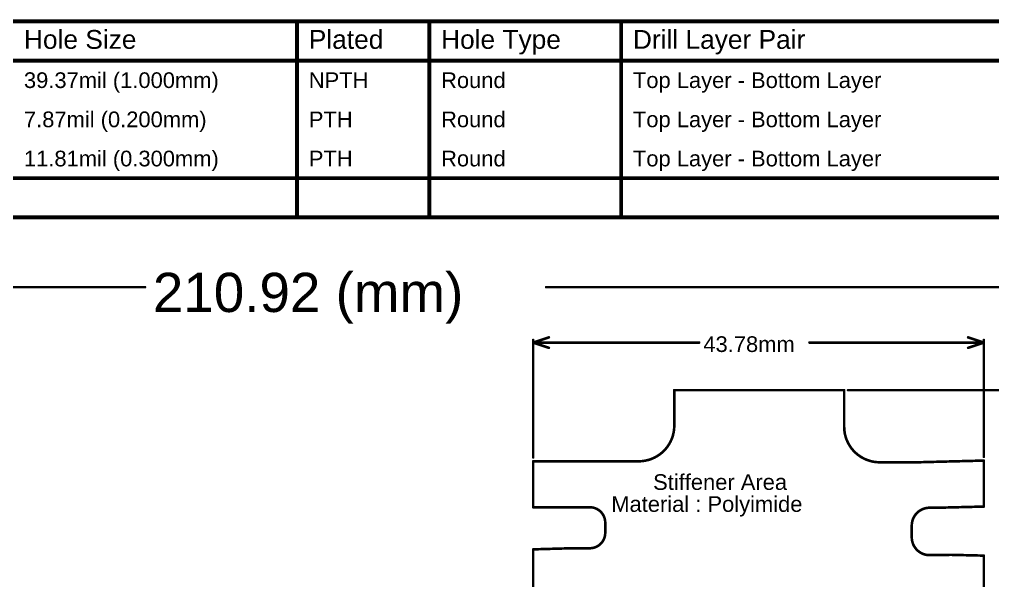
# Model space of a CAD drawing. Header units: inches. Extents: x -3.9 to 9.5, y -7 to 2.6.
# Drawn here: x -0.844 to 2.878, y 0.487 to 2.635 of the extents above; entities that cross this region are included whole.
import ezdxf

# ---------------------------------------------------------------- set-up
doc = ezdxf.new("R2010")
doc.units = ezdxf.units.IN
doc.header["$MEASUREMENT"] = 0
for name, color, linetype in [('Dimension', 6, 'Continuous'), ('Drill Drawing', 1, 'Continuous'), ('Fabrication', 76, 'Continuous')]:
    doc.layers.add(name, color=color, linetype=linetype)
doc.styles.add('Arial', font='', dxfattribs={"height": 0.2})
doc.styles.get('Arial').set_extended_font_data('Arial')

msp = doc.modelspace()

# ---------------------------------------------------------------- linework, layer by layer
at = {"layer": 'Dimension'}
for points in [[(-3.7184, 1.61, 0.01, 0.01, 0), (-0.3637, 1.61, 0.01, 0.01, 0)], [(1.1708, 1.61, 0.01, 0.01, 0), (4.5855, 1.61, 0.01, 0.01, 0)]]:
    msp.add_lwpolyline(points, format="xyseb", dxfattribs=at)
for points in [[(-0.3662, 1.61, 0.005, 0.005, 1), (-0.3612, 1.61, 0.005, 0.005, 1)], [(1.1683, 1.61, 0.005, 0.005, 1), (1.1733, 1.61, 0.005, 0.005, 1)]]:
    msp.add_lwpolyline(points, format="xyseb", close=True, dxfattribs=at)
at = {"layer": 'Drill Drawing'}
for points in [[(-2.0225, 2.6275, 0.015, 0.015, 0), (8.5086, 2.6275, 0.015, 0.015, 0)], [(0.2179, 1.8775, 0.015, 0.015, 0), (0.2179, 2.6275, 0.015, 0.015, 0)], [(0.7238, 1.8775, 0.015, 0.015, 0), (0.7238, 2.6275, 0.015, 0.015, 0)], [(1.4576, 1.8775, 0.015, 0.015, 0), (1.4576, 2.6275, 0.015, 0.015, 0)], [(-2.0225, 2.4775, 0.015, 0.015, 0), (8.5086, 2.4775, 0.015, 0.015, 0)], [(-2.0225, 2.0275, 0.015, 0.015, 0), (8.5086, 2.0275, 0.015, 0.015, 0)], [(-2.0225, 1.8775, 0.015, 0.015, 0), (8.5086, 1.8775, 0.015, 0.015, 0)]]:
    msp.add_lwpolyline(points, format="xyseb", dxfattribs=at)
for points in [[(0.2142, 2.6275, 0.0075, 0.0075, 1), (0.2217, 2.6275, 0.0075, 0.0075, 1)], [(0.72, 2.6275, 0.0075, 0.0075, 1), (0.7275, 2.6275, 0.0075, 0.0075, 1)], [(1.4538, 2.6275, 0.0075, 0.0075, 1), (1.4613, 2.6275, 0.0075, 0.0075, 1)], [(0.2142, 1.8775, 0.0075, 0.0075, 1), (0.2217, 1.8775, 0.0075, 0.0075, 1)], [(0.72, 1.8775, 0.0075, 0.0075, 1), (0.7275, 1.8775, 0.0075, 0.0075, 1)], [(1.4538, 1.8775, 0.0075, 0.0075, 1), (1.4613, 1.8775, 0.0075, 0.0075, 1)]]:
    msp.add_lwpolyline(points, format="xyseb", close=True, dxfattribs=at)
at = {"layer": 'Fabrication'}
for points in [[(1.1211, 1.3979, 0.01, 0.01, 0), (1.1811, 1.4179, 0.01, 0.01, 0)], [(2.7848, 1.4179, 0.01, 0.01, 0), (2.8448, 1.3979, 0.01, 0.01, 0)], [(1.1211, 0.9584, 0.01, 0.01, 0), (1.1211, 1.4079, 0.01, 0.01, 0)], [(1.1211, 1.3979, 0.01, 0.01, 0), (1.1811, 1.3779, 0.01, 0.01, 0)], [(1.1211, 1.3979, 0.01, 0.01, 0), (1.756, 1.3979, 0.01, 0.01, 0)], [(2.1779, 1.3979, 0.01, 0.01, 0), (2.8448, 1.3979, 0.01, 0.01, 0)], [(2.7848, 1.3779, 0.01, 0.01, 0), (2.8448, 1.3979, 0.01, 0.01, 0)], [(2.8448, 0.9609, 0.01, 0.01, 0), (2.8448, 1.4079, 0.01, 0.01, 0)], [(1.6608, 1.2157, 0.01, 0.01, 0), (2.3106, 1.2157, 0.01, 0.01, 0)], [(1.6608, 1.0796, 0.01, 0.01, 0), (1.6608, 1.2157, 0.01, 0.01, 0)], [(1.9857, 1.2157, 0.01, 0.01, 0), (2.138, 1.2157, 0.01, 0.01, 0)], [(2.3106, 1.0758, 0.01, 0.01, 0), (2.3106, 1.2157, 0.01, 0.01, 0)], [(2.3256, 1.2157, 0.01, 0.01, 0), (3.3618, 1.2157, 0.01, 0.01, 0)], [(1.6608, 1.0796, 0.01, 0.01, -0.414214), (1.5247, 0.9434, 0.01, 0.01, 0)], [(2.4467, 0.9396, 0.01, 0.01, -0.414214), (2.3106, 1.0758, 0.01, 0.01, 0)], [(1.1211, 0.9434, 0.01, 0.01, 0), (1.1211, 0.9434, 0.01, 0.01, 0)], [(1.1211, 0.7675, 0.01, 0.01, 0), (1.1211, 0.9434, 0.01, 0.01, 0)], [(1.1211, 0.9434, 0.01, 0.01, 0), (1.5247, 0.9434, 0.01, 0.01, 0)], [(2.4467, 0.9396, 0.01, 0.01, 0), (2.5908, 0.9396, 0.01, 0.01, 0)], [(2.5908, 0.9396, 0.01, 0.01, 0), (2.8354, 0.9459, 0.01, 0.01, 0)], [(2.8354, 0.9459, 0.01, 0.01, 0), (2.8365, 0.9459, 0.01, 0.01, 0)], [(2.836, 0.9459, 0.01, 0.01, 0), (2.8448, 0.9459, 0.01, 0.01, 0)], [(2.8448, 0.7699, 0.01, 0.01, 0), (2.8448, 0.9459, 0.01, 0.01, 0)], [(1.1211, 0.7675, 0.01, 0.01, 0), (1.3377, 0.7675, 0.01, 0.01, 0)], [(1.3377, 0.7675, 0.01, 0.01, -0.414214), (1.3967, 0.7084, 0.01, 0.01, 0)], [(2.5692, 0.6973, 0.01, 0.01, -0.389016), (2.6316, 0.7654, 0.01, 0.01, 0)], [(2.6316, 0.7654, 0.01, 0.01, 0), (2.6598, 0.7654, 0.01, 0.01, 0)], [(2.6598, 0.7654, 0.01, 0.01, 0), (2.8377, 0.7699, 0.01, 0.01, 0)], [(2.8377, 0.7699, 0.01, 0.01, 0), (2.8448, 0.7699, 0.01, 0.01, 0)], [(1.3967, 0.6696, 0.01, 0.01, 0), (1.3967, 0.7084, 0.01, 0.01, 0)], [(1.3967, 0.6696, 0.01, 0.01, -0.414214), (1.3377, 0.6105, 0.01, 0.01, 0)], [(2.5692, 0.6524, 0.01, 0.01, 0), (2.5692, 0.6973, 0.01, 0.01, 0)], [(2.6314, 0.5843, 0.01, 0.01, -0.388326), (2.5692, 0.6524, 0.01, 0.01, 0)], [(1.1211, 0.6063, 0.01, 0.01, 0), (1.2679, 0.6105, 0.01, 0.01, 0)], [(1.1211, 0.43, 0.01, 0.01, 0), (1.1211, 0.6063, 0.01, 0.01, 0)], [(1.2679, 0.6105, 0.01, 0.01, 0), (1.3377, 0.6105, 0.01, 0.01, 0)], [(2.6314, 0.5843, 0.01, 0.01, 0), (2.6598, 0.5843, 0.01, 0.01, 0)], [(2.6598, 0.5843, 0.01, 0.01, 0), (2.7184, 0.5853, 0.01, 0.01, 0)], [(2.7184, 0.5853, 0.01, 0.01, 0), (2.8448, 0.5823, 0.01, 0.01, 0)], [(2.8448, 0.4061, 0.01, 0.01, 0), (2.8448, 0.5823, 0.01, 0.01, 0)]]:
    msp.add_lwpolyline(points, format="xyseb", dxfattribs=at)
for points in [[(1.1786, 1.4179, 0.005, 0.005, 1), (1.1836, 1.4179, 0.005, 0.005, 1)], [(2.7823, 1.4179, 0.005, 0.005, 1), (2.7873, 1.4179, 0.005, 0.005, 1)], [(1.1186, 1.4079, 0.005, 0.005, 1), (1.1236, 1.4079, 0.005, 0.005, 1)], [(1.1186, 1.3979, 0.005, 0.005, 1), (1.1236, 1.3979, 0.005, 0.005, 1)], [(1.1186, 1.3979, 0.005, 0.005, 1), (1.1236, 1.3979, 0.005, 0.005, 1)], [(1.1186, 1.3979, 0.005, 0.005, 1), (1.1236, 1.3979, 0.005, 0.005, 1)], [(1.1786, 1.3779, 0.005, 0.005, 1), (1.1836, 1.3779, 0.005, 0.005, 1)], [(1.7535, 1.3979, 0.005, 0.005, 1), (1.7585, 1.3979, 0.005, 0.005, 1)], [(2.1754, 1.3979, 0.005, 0.005, 1), (2.1804, 1.3979, 0.005, 0.005, 1)], [(2.7823, 1.3779, 0.005, 0.005, 1), (2.7873, 1.3779, 0.005, 0.005, 1)], [(2.8423, 1.4079, 0.005, 0.005, 1), (2.8473, 1.4079, 0.005, 0.005, 1)], [(2.8423, 1.3979, 0.005, 0.005, 1), (2.8473, 1.3979, 0.005, 0.005, 1)], [(2.8423, 1.3979, 0.005, 0.005, 1), (2.8473, 1.3979, 0.005, 0.005, 1)], [(2.8423, 1.3979, 0.005, 0.005, 1), (2.8473, 1.3979, 0.005, 0.005, 1)], [(1.6583, 1.2157, 0.005, 0.005, 1), (1.6633, 1.2157, 0.005, 0.005, 1)], [(1.6583, 1.2157, 0.005, 0.005, 1), (1.6633, 1.2157, 0.005, 0.005, 1)], [(1.9832, 1.2157, 0.005, 0.005, 1), (1.9882, 1.2157, 0.005, 0.005, 1)], [(2.1355, 1.2157, 0.005, 0.005, 1), (2.1405, 1.2157, 0.005, 0.005, 1)], [(2.3081, 1.2157, 0.005, 0.005, 1), (2.3131, 1.2157, 0.005, 0.005, 1)], [(2.3081, 1.2157, 0.005, 0.005, 1), (2.3131, 1.2157, 0.005, 0.005, 1)], [(2.3231, 1.2157, 0.005, 0.005, 1), (2.3281, 1.2157, 0.005, 0.005, 1)], [(1.6583, 1.0796, 0.005, 0.005, 1), (1.6633, 1.0796, 0.005, 0.005, 1)], [(1.6583, 1.0796, 0.005, 0.005, 1), (1.6633, 1.0796, 0.005, 0.005, 1)], [(2.3081, 1.0758, 0.005, 0.005, 1), (2.3131, 1.0758, 0.005, 0.005, 1)], [(2.3081, 1.0758, 0.005, 0.005, 1), (2.3131, 1.0758, 0.005, 0.005, 1)], [(1.1186, 0.9584, 0.005, 0.005, 1), (1.1236, 0.9584, 0.005, 0.005, 1)], [(1.1186, 0.9434, 0.005, 0.005, 1), (1.1236, 0.9434, 0.005, 0.005, 1)], [(1.1186, 0.9434, 0.005, 0.005, 1), (1.1236, 0.9434, 0.005, 0.005, 1)], [(1.1186, 0.9434, 0.005, 0.005, 1), (1.1236, 0.9434, 0.005, 0.005, 1)], [(1.1186, 0.9434, 0.005, 0.005, 1), (1.1236, 0.9434, 0.005, 0.005, 1)], [(1.5222, 0.9434, 0.005, 0.005, 1), (1.5272, 0.9434, 0.005, 0.005, 1)], [(1.5222, 0.9434, 0.005, 0.005, 1), (1.5272, 0.9434, 0.005, 0.005, 1)], [(2.4442, 0.9396, 0.005, 0.005, 1), (2.4492, 0.9396, 0.005, 0.005, 1)], [(2.4442, 0.9396, 0.005, 0.005, 1), (2.4492, 0.9396, 0.005, 0.005, 1)], [(2.5883, 0.9396, 0.005, 0.005, 1), (2.5933, 0.9396, 0.005, 0.005, 1)], [(2.5883, 0.9396, 0.005, 0.005, 1), (2.5933, 0.9396, 0.005, 0.005, 1)], [(2.8329, 0.9459, 0.005, 0.005, 1), (2.8379, 0.9459, 0.005, 0.005, 1)], [(2.8329, 0.9459, 0.005, 0.005, 1), (2.8379, 0.9459, 0.005, 0.005, 1)], [(2.8335, 0.9459, 0.005, 0.005, 1), (2.8385, 0.9459, 0.005, 0.005, 1)], [(2.834, 0.9459, 0.005, 0.005, 1), (2.839, 0.9459, 0.005, 0.005, 1)], [(2.8423, 0.9609, 0.005, 0.005, 1), (2.8473, 0.9609, 0.005, 0.005, 1)], [(2.8423, 0.9459, 0.005, 0.005, 1), (2.8473, 0.9459, 0.005, 0.005, 1)], [(2.8423, 0.9459, 0.005, 0.005, 1), (2.8473, 0.9459, 0.005, 0.005, 1)], [(1.1186, 0.7675, 0.005, 0.005, 1), (1.1236, 0.7675, 0.005, 0.005, 1)], [(1.1186, 0.7675, 0.005, 0.005, 1), (1.1236, 0.7675, 0.005, 0.005, 1)], [(1.3352, 0.7675, 0.005, 0.005, 1), (1.3402, 0.7675, 0.005, 0.005, 1)], [(1.3352, 0.7675, 0.005, 0.005, 1), (1.3402, 0.7675, 0.005, 0.005, 1)], [(2.6291, 0.7654, 0.005, 0.005, 1), (2.6341, 0.7654, 0.005, 0.005, 1)], [(2.6291, 0.7654, 0.005, 0.005, 1), (2.6341, 0.7654, 0.005, 0.005, 1)], [(2.6573, 0.7654, 0.005, 0.005, 1), (2.6623, 0.7654, 0.005, 0.005, 1)], [(2.6573, 0.7654, 0.005, 0.005, 1), (2.6623, 0.7654, 0.005, 0.005, 1)], [(2.8352, 0.7699, 0.005, 0.005, 1), (2.8402, 0.7699, 0.005, 0.005, 1)], [(2.8352, 0.7699, 0.005, 0.005, 1), (2.8402, 0.7699, 0.005, 0.005, 1)], [(2.8423, 0.7699, 0.005, 0.005, 1), (2.8473, 0.7699, 0.005, 0.005, 1)], [(2.8423, 0.7699, 0.005, 0.005, 1), (2.8473, 0.7699, 0.005, 0.005, 1)], [(1.3942, 0.7084, 0.005, 0.005, 1), (1.3992, 0.7084, 0.005, 0.005, 1)], [(1.3942, 0.7084, 0.005, 0.005, 1), (1.3992, 0.7084, 0.005, 0.005, 1)], [(1.3942, 0.6696, 0.005, 0.005, 1), (1.3992, 0.6696, 0.005, 0.005, 1)], [(1.3942, 0.6696, 0.005, 0.005, 1), (1.3992, 0.6696, 0.005, 0.005, 1)], [(2.5667, 0.6973, 0.005, 0.005, 1), (2.5717, 0.6973, 0.005, 0.005, 1)], [(2.5667, 0.6973, 0.005, 0.005, 1), (2.5717, 0.6973, 0.005, 0.005, 1)], [(2.5667, 0.6524, 0.005, 0.005, 1), (2.5717, 0.6524, 0.005, 0.005, 1)], [(2.5667, 0.6524, 0.005, 0.005, 1), (2.5717, 0.6524, 0.005, 0.005, 1)], [(1.1186, 0.6063, 0.005, 0.005, 1), (1.1236, 0.6063, 0.005, 0.005, 1)], [(1.1186, 0.6063, 0.005, 0.005, 1), (1.1236, 0.6063, 0.005, 0.005, 1)], [(1.2654, 0.6105, 0.005, 0.005, 1), (1.2704, 0.6105, 0.005, 0.005, 1)], [(1.2654, 0.6105, 0.005, 0.005, 1), (1.2704, 0.6105, 0.005, 0.005, 1)], [(1.3352, 0.6105, 0.005, 0.005, 1), (1.3402, 0.6105, 0.005, 0.005, 1)], [(1.3352, 0.6105, 0.005, 0.005, 1), (1.3402, 0.6105, 0.005, 0.005, 1)], [(2.6289, 0.5843, 0.005, 0.005, 1), (2.6339, 0.5843, 0.005, 0.005, 1)], [(2.6289, 0.5843, 0.005, 0.005, 1), (2.6339, 0.5843, 0.005, 0.005, 1)], [(2.6573, 0.5843, 0.005, 0.005, 1), (2.6623, 0.5843, 0.005, 0.005, 1)], [(2.6573, 0.5843, 0.005, 0.005, 1), (2.6623, 0.5843, 0.005, 0.005, 1)], [(2.7159, 0.5853, 0.005, 0.005, 1), (2.7209, 0.5853, 0.005, 0.005, 1)], [(2.7159, 0.5853, 0.005, 0.005, 1), (2.7209, 0.5853, 0.005, 0.005, 1)], [(2.8423, 0.5823, 0.005, 0.005, 1), (2.8473, 0.5823, 0.005, 0.005, 1)], [(2.8423, 0.5823, 0.005, 0.005, 1), (2.8473, 0.5823, 0.005, 0.005, 1)]]:
    msp.add_lwpolyline(points, format="xyseb", close=True, dxfattribs=at)

# ---------------------------------------------------------------- texts
at = {"layer": 'Dimension', "style": 'Arial'}
msp.add_text('210.92 (mm)', height=0.15, dxfattribs=at).set_placement((-0.3337, 1.515))
at = {"layer": 'Drill Drawing', "style": 'Arial'}
for s, height, p in [('Hole Size', 0.072, (-0.8268, 2.5225)), ('Plated', 0.072, (0.2629, 2.5225)), ('Hole Type', 0.072, (0.7688, 2.5225)), ('Drill Layer Pair', 0.072, (1.5026, 2.5225)), ('39.37mil (1.000mm)', 0.06, (-0.8268, 2.3725)), ('NPTH', 0.06, (0.2629, 2.3725)), ('Round', 0.06, (0.7688, 2.3725)), ('Top Layer - Bottom Layer', 0.06, (1.5026, 2.3725)), ('7.87mil (0.200mm)', 0.06, (-0.8268, 2.2225)), ('PTH', 0.06, (0.2629, 2.2225)), ('Round', 0.06, (0.7688, 2.2225)), ('Top Layer - Bottom Layer', 0.06, (1.5026, 2.2225)), ('11.81mil (0.300mm)', 0.06, (-0.8268, 2.0725)), ('PTH', 0.06, (0.2629, 2.0725)), ('Round', 0.06, (0.7688, 2.0725)), ('Top Layer - Bottom Layer', 0.06, (1.5026, 2.0725))]:
    msp.add_text(s, height=height, dxfattribs=at).set_placement(p)
at = {"layer": 'Fabrication', "style": 'Arial'}
for s, p in [('43.78mm', (1.772, 1.3619)), ('Stiffener Area', (1.5798, 0.8339)), ('Material : Polyimide', (1.4198, 0.7499))]:
    msp.add_text(s, height=0.06, dxfattribs=at).set_placement(p)

doc.saveas('drawing.dxf')
